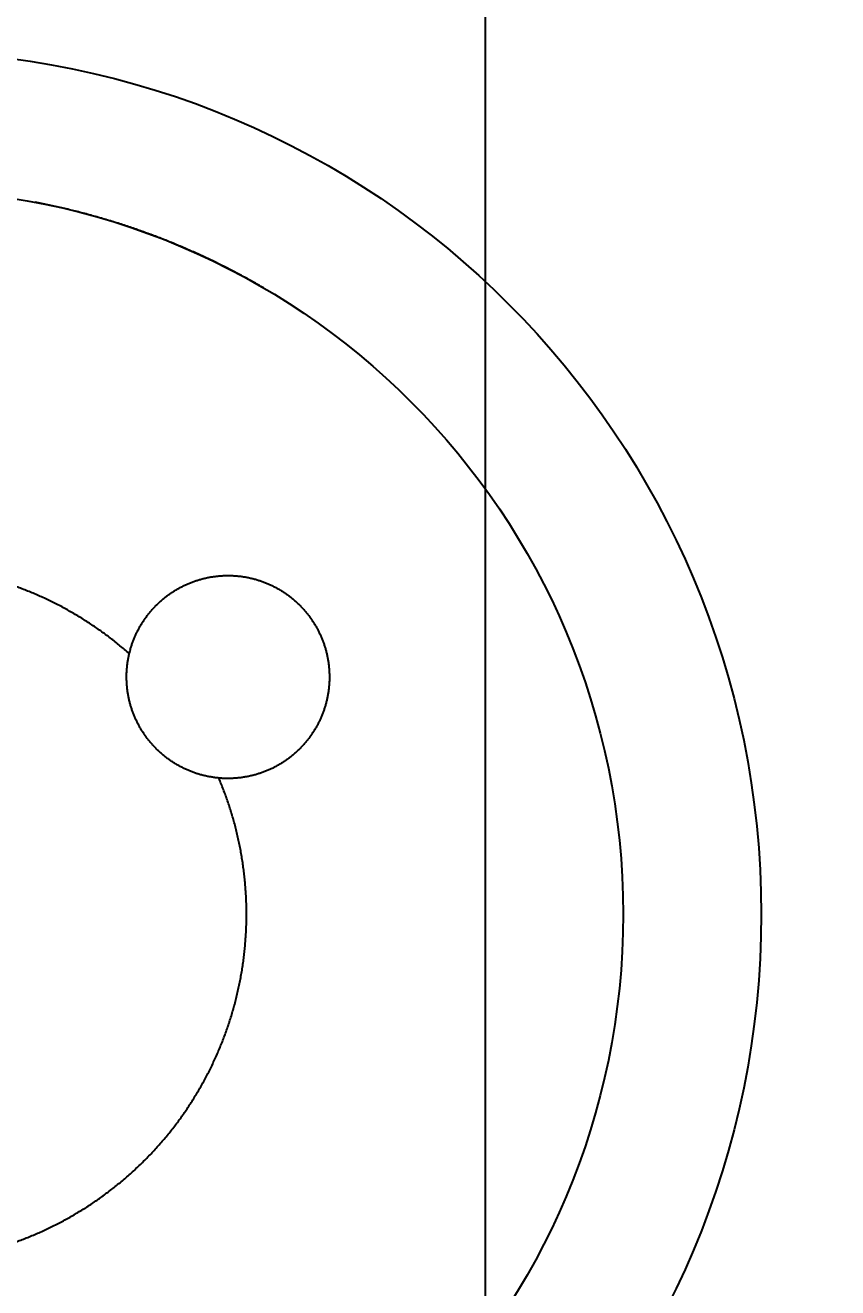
# Model space of a CAD drawing. Header units: inches. Extents: x -422 to 301, y 482 to 1125.
# Drawn here: x -31.71 to -20.44, y 807.38 to 824.87 of the extents above; entities that cross this region are included whole.
import ezdxf

# ---------------------------------------------------------------- set-up
doc = ezdxf.new("R2010")
doc.units = ezdxf.units.IN
doc.header["$LTSCALE"] = 1.21
doc.header["$MEASUREMENT"] = 0
doc.header["$PDMODE"] = 3
doc.header["$PDSIZE"] = 0.3125
doc.layers.get('0').update_dxf_attribs({"color": 5, "linetype": 'CONTINUOUS'})
doc.layers.get('Defpoints').update_dxf_attribs({"linetype": 'CONTINUOUS'})
doc.layers.add('剖面线层', color=2, linetype='CONTINUOUS', lineweight=25)
doc.styles.get("Standard").update_dxf_attribs({"font": 'txt', "width": 0.8})
doc.dimstyles.get("Standard").update_dxf_attribs({"dimtxt": 0.15625, "dimasz": 0.1875, "dimexe": 0.18, "dimexo": 0.0625, "dimgap": 0.09, "dimtad": 0, "dimtih": 1, "dimtoh": 1, "dimzin": 4, "dimdsep": 46, "dimtxsty": 'Standard', "dimblk": 'CLOSED', "dimblk1": 'CLOSED', "dimblk2": 'CLOSED', "dimcen": 0.09, "dimadec": 0, "dimazin": 0, "dimtp": 0.01, "dimtm": 0.01, "dimtfac": 1, "dimtofl": 0, "dimtmove": 0, "dimatfit": 3, "dimldrblk": 'CLOSED', "dimfxl": 1, "dimtolj": 1, "dimtzin": 4, "dimarcsym": 0})
picture_1 = doc.add_image_def('image1.jpg', size_in_pixel=(750, 1017))

# ---------------------------------------------------------------- blocks, each defined once
blk = doc.blocks.new('_ClosedBlank')
at = {"color": 0, "linetype": 'ByBlock', "lineweight": -2}
for p, q in [((-1, 0.1667), (0, 0)), ((-1, 0.1667), (-1, -0.1667)), ((0, 0), (-1, -0.1667))]:
    blk.add_line(p, q, dxfattribs=at)
blk = doc.blocks.new('*D35')
at = {"color": 0, "lineweight": -2, "transparency": 16777216}
for p, q in [((-47.689, 824.258), (-44.314, 821.482)), ((-33.46, 812.355), (-33.46, 812.751)), ((-33.658, 812.553), (-33.262, 812.553))]:
    blk.add_line(p, q, dxfattribs=at)
at = {"layer": 'Defpoints', "color": 0, "transparency": 16777216}
for p in [(-42.77, 820.212), (-24.151, 804.895)]:
    blk.add_point(p, dxfattribs=at)
at = {"color": 0, "lineweight": -2, "transparency": 16777216, "xscale": 2, "yscale": 2, "zscale": 2, "rotation": 320.558791969934}
blk.add_blockref('_ClosedBlank', (-42.77, 820.212), dxfattribs=at)
at = {"color": 0, "transparency": 16777216, "insert": (-51.775, 827.619), "char_height": 3, "attachment_point": 5, "rotation": 320.5588}
blk.add_mtext('\\A1;∅24.11', dxfattribs=at)

msp = doc.modelspace()

# ---------------------------------------------------------------- linework, layer by layer
msp.add_line((-25.326, 804.264), (-25.326, 842.422))
msp.add_circle((-33.46, 812.553), 11.959)
at = {"layer": '剖面线层', "color": 1, "linetype": 'Continuous', "lineweight": 25}
for p, q in [((-31.502, 822.406), (-31.572, 822.419)), ((-30.264, 816.163), (-30.259, 816.187)), ((-30.259, 816.187), (-30.252, 816.21))]:
    msp.add_line(p, q, dxfattribs=at)
at = {"layer": '剖面线层', "color": 1}
msp.add_circle((-33.461, 812.553), 10.045, dxfattribs=at)
at = {"layer": '剖面线层', "color": 1, "linetype": 'Continuous', "lineweight": 25}
for points, knots in [([(-28.401, 821.232), (-28.452, 821.261), (-28.553, 821.319), (-28.707, 821.403), (-28.862, 821.485), (-29.018, 821.564), (-29.176, 821.64), (-29.336, 821.713), (-29.496, 821.784), (-29.658, 821.852), (-29.821, 821.917), (-29.985, 821.979), (-30.15, 822.038), (-30.316, 822.094), (-30.483, 822.148), (-30.651, 822.198), (-30.819, 822.246), (-30.989, 822.291), (-31.159, 822.332), (-31.33, 822.371), (-31.445, 822.394), (-31.502, 822.406)], [0, 0, 0, 0, 0.052634, 0.105263, 0.15789, 0.210528, 0.26316, 0.315789, 0.368418, 0.421049, 0.473679, 0.526308, 0.578945, 0.631578, 0.684214, 0.736844, 0.789475, 0.842096, 0.894729, 0.947366, 1, 1, 1, 1]), ([(-30.264, 816.163), (-30.27, 816.169), (-30.297, 816.193), (-30.345, 816.234), (-30.41, 816.288), (-30.476, 816.341), (-30.542, 816.392), (-30.61, 816.442), (-30.678, 816.492), (-30.747, 816.54), (-30.817, 816.586), (-30.888, 816.632), (-30.959, 816.676), (-31.032, 816.719), (-31.105, 816.761), (-31.179, 816.801), (-31.253, 816.841), (-31.328, 816.878), (-31.404, 816.915), (-31.48, 816.95), (-31.558, 816.984), (-31.635, 817.017), (-31.713, 817.048), (-31.792, 817.078), (-31.871, 817.106), (-31.951, 817.133), (-32.031, 817.159), (-32.112, 817.183), (-32.193, 817.206), (-32.274, 817.227), (-32.356, 817.247), (-32.438, 817.266), (-32.52, 817.283), (-32.603, 817.299), (-32.686, 817.313), (-32.769, 817.326), (-32.853, 817.337), (-32.936, 817.347), (-33.02, 817.355), (-33.104, 817.362), (-33.188, 817.368), (-33.272, 817.372), (-33.356, 817.374), (-33.44, 817.375), (-33.524, 817.375), (-33.608, 817.373), (-33.692, 817.37), (-33.776, 817.365), (-33.86, 817.359), (-33.944, 817.351), (-34.028, 817.342), (-34.111, 817.331), (-34.195, 817.319), (-34.278, 817.306), (-34.361, 817.291), (-34.443, 817.274), (-34.525, 817.256), (-34.607, 817.237), (-34.689, 817.216), (-34.77, 817.194), (-34.851, 817.171), (-34.931, 817.146), (-35.011, 817.119), (-35.091, 817.092), (-35.169, 817.062), (-35.248, 817.032), (-35.326, 817), (-35.403, 816.967), (-35.48, 816.932), (-35.556, 816.896), (-35.631, 816.859), (-35.706, 816.821), (-35.78, 816.781), (-35.854, 816.74), (-35.926, 816.697), (-35.998, 816.654), (-36.07, 816.609), (-36.14, 816.562), (-36.21, 816.515), (-36.278, 816.467), (-36.346, 816.417), (-36.413, 816.366), (-36.479, 816.314), (-36.544, 816.26), (-36.609, 816.206), (-36.672, 816.151), (-36.734, 816.094), (-36.795, 816.036), (-36.856, 815.978), (-36.915, 815.918), (-36.973, 815.857), (-37.03, 815.795), (-37.086, 815.732), (-37.141, 815.669), (-37.195, 815.604), (-37.248, 815.538), (-37.299, 815.472), (-37.35, 815.404), (-37.399, 815.336), (-37.447, 815.267), (-37.493, 815.197), (-37.539, 815.126), (-37.583, 815.054), (-37.626, 814.982), (-37.668, 814.909), (-37.708, 814.835), (-37.748, 814.761), (-37.785, 814.686), (-37.822, 814.61), (-37.857, 814.533), (-37.891, 814.456), (-37.924, 814.379), (-37.955, 814.301), (-37.985, 814.222), (-38.013, 814.143), (-38.04, 814.063), (-38.066, 813.983), (-38.09, 813.902), (-38.113, 813.821), (-38.134, 813.74), (-38.154, 813.658), (-38.173, 813.576), (-38.19, 813.494), (-38.206, 813.411), (-38.22, 813.328), (-38.233, 813.245), (-38.244, 813.161), (-38.254, 813.078), (-38.262, 812.994), (-38.269, 812.91), (-38.275, 812.826), (-38.279, 812.742), (-38.281, 812.658), (-38.282, 812.574), (-38.282, 812.49), (-38.28, 812.406), (-38.277, 812.321), (-38.272, 812.237), (-38.266, 812.154), (-38.258, 812.07), (-38.249, 811.986), (-38.238, 811.903), (-38.226, 811.819), (-38.213, 811.736), (-38.198, 811.653), (-38.181, 811.571), (-38.163, 811.489), (-38.144, 811.407), (-38.123, 811.325), (-38.101, 811.244), (-38.078, 811.163), (-38.053, 811.083), (-38.026, 811.003), (-37.999, 810.923), (-37.97, 810.844), (-37.939, 810.766), (-37.915, 810.707), (-37.901, 810.674), (-37.898, 810.667)], [0, 0, 0, 0, 0.001797, 0.008265, 0.014736, 0.021206, 0.027677, 0.034149, 0.040618, 0.047086, 0.053558, 0.060027, 0.066501, 0.072967, 0.07944, 0.085907, 0.092378, 0.098848, 0.105323, 0.111789, 0.118259, 0.124729, 0.1312, 0.137674, 0.144144, 0.150611, 0.157082, 0.163552, 0.17002, 0.176489, 0.182962, 0.189431, 0.195903, 0.202374, 0.208844, 0.215315, 0.221782, 0.228252, 0.234721, 0.241195, 0.247665, 0.254132, 0.260603, 0.267075, 0.273542, 0.280013, 0.286486, 0.292956, 0.299426, 0.305895, 0.312363, 0.318837, 0.325308, 0.331777, 0.338247, 0.344717, 0.351186, 0.357659, 0.364127, 0.370598, 0.377067, 0.383537, 0.390009, 0.396479, 0.402948, 0.40942, 0.415888, 0.422356, 0.428825, 0.435298, 0.441769, 0.448241, 0.45471, 0.461177, 0.467651, 0.474122, 0.48059, 0.487059, 0.493531, 0.5, 0.506469, 0.512941, 0.51941, 0.525878, 0.532349, 0.538823, 0.54529, 0.551759, 0.558231, 0.564702, 0.571175, 0.577644, 0.584112, 0.59058, 0.597052, 0.603521, 0.609991, 0.616463, 0.622933, 0.629402, 0.635873, 0.642341, 0.648814, 0.655283, 0.661753, 0.668223, 0.674692, 0.681163, 0.687637, 0.694105, 0.700574, 0.707044, 0.713514, 0.719987, 0.726458, 0.732925, 0.739397, 0.745868, 0.752335, 0.758805, 0.765279, 0.771748, 0.778218, 0.784685, 0.791156, 0.797626, 0.804097, 0.810569, 0.817038, 0.823511, 0.82998, 0.836448, 0.842918, 0.849389, 0.855856, 0.862326, 0.8688, 0.875271, 0.881741, 0.888211, 0.894677, 0.901152, 0.907622, 0.914093, 0.92056, 0.927033, 0.933499, 0.939973, 0.946442, 0.952914, 0.959382, 0.965851, 0.972323, 0.978794, 0.985264, 0.991735, 0.998203, 1, 1, 1, 1]), ([(-30.252, 816.21), (-30.25, 816.218), (-30.246, 816.234), (-30.239, 816.258), (-30.231, 816.281), (-30.223, 816.304), (-30.215, 816.327), (-30.206, 816.35), (-30.197, 816.373), (-30.188, 816.396), (-30.178, 816.418), (-30.168, 816.44), (-30.157, 816.463), (-30.146, 816.484), (-30.134, 816.506), (-30.123, 816.528), (-30.11, 816.549), (-30.098, 816.57), (-30.085, 816.591), (-30.072, 816.612), (-30.058, 816.632), (-30.044, 816.652), (-30.03, 816.672), (-30.015, 816.692), (-30, 816.711), (-29.985, 816.73), (-29.969, 816.749), (-29.953, 816.768), (-29.937, 816.786), (-29.92, 816.804), (-29.903, 816.822), (-29.886, 816.839), (-29.868, 816.856), (-29.85, 816.873), (-29.832, 816.89), (-29.814, 816.906), (-29.795, 816.922), (-29.776, 816.937), (-29.757, 816.953), (-29.737, 816.967), (-29.717, 816.982), (-29.697, 816.996), (-29.677, 817.01), (-29.656, 817.023), (-29.636, 817.036), (-29.615, 817.049), (-29.593, 817.062), (-29.572, 817.074), (-29.55, 817.085), (-29.529, 817.097), (-29.507, 817.107), (-29.484, 817.118), (-29.462, 817.128), (-29.439, 817.138), (-29.417, 817.147), (-29.394, 817.156), (-29.371, 817.164), (-29.348, 817.172), (-29.324, 817.18), (-29.301, 817.187), (-29.277, 817.194), (-29.254, 817.201), (-29.23, 817.207), (-29.206, 817.212), (-29.182, 817.218), (-29.158, 817.222), (-29.134, 817.227), (-29.11, 817.231), (-29.085, 817.234), (-29.061, 817.237), (-29.036, 817.24), (-29.012, 817.242), (-28.988, 817.244), (-28.963, 817.245), (-28.939, 817.246), (-28.914, 817.247), (-28.889, 817.247), (-28.865, 817.247), (-28.84, 817.246), (-28.816, 817.245), (-28.791, 817.243), (-28.767, 817.241), (-28.742, 817.239), (-28.718, 817.236), (-28.694, 817.233), (-28.67, 817.229), (-28.645, 817.225), (-28.621, 817.22), (-28.597, 817.215), (-28.573, 817.21), (-28.549, 817.204), (-28.526, 817.198), (-28.502, 817.191), (-28.479, 817.184), (-28.455, 817.176), (-28.432, 817.169), (-28.409, 817.16), (-28.386, 817.152), (-28.363, 817.142), (-28.34, 817.133), (-28.318, 817.123), (-28.296, 817.113), (-28.274, 817.102), (-28.252, 817.091), (-28.23, 817.08), (-28.208, 817.068), (-28.187, 817.056), (-28.166, 817.043), (-28.145, 817.03), (-28.124, 817.017), (-28.104, 817.003), (-28.084, 816.989), (-28.064, 816.975), (-28.044, 816.96), (-28.025, 816.945), (-28.006, 816.93), (-27.987, 816.914), (-27.968, 816.898), (-27.95, 816.882), (-27.932, 816.865), (-27.914, 816.848), (-27.897, 816.831), (-27.88, 816.813), (-27.863, 816.796), (-27.846, 816.777), (-27.83, 816.759), (-27.814, 816.74), (-27.799, 816.721), (-27.784, 816.702), (-27.769, 816.682), (-27.754, 816.663), (-27.74, 816.642), (-27.726, 816.622), (-27.713, 816.602), (-27.7, 816.581), (-27.687, 816.56), (-27.674, 816.539), (-27.662, 816.517), (-27.651, 816.496), (-27.64, 816.474), (-27.629, 816.452), (-27.618, 816.43), (-27.608, 816.407), (-27.599, 816.385), (-27.589, 816.362), (-27.58, 816.339), (-27.572, 816.316), (-27.564, 816.293), (-27.556, 816.27), (-27.549, 816.246), (-27.542, 816.223), (-27.535, 816.199), (-27.529, 816.175), (-27.524, 816.151), (-27.518, 816.127), (-27.514, 816.103), (-27.509, 816.079), (-27.505, 816.055), (-27.502, 816.031), (-27.499, 816.006), (-27.496, 815.982), (-27.494, 815.957), (-27.492, 815.933), (-27.491, 815.908), (-27.49, 815.884), (-27.489, 815.859), (-27.489, 815.835), (-27.489, 815.81), (-27.49, 815.786), (-27.491, 815.761), (-27.493, 815.737), (-27.495, 815.712), (-27.497, 815.688), (-27.5, 815.663), (-27.504, 815.639), (-27.507, 815.615), (-27.511, 815.591), (-27.516, 815.566), (-27.521, 815.542), (-27.526, 815.518), (-27.532, 815.495), (-27.538, 815.471), (-27.545, 815.447), (-27.552, 815.424), (-27.56, 815.4), (-27.568, 815.377), (-27.576, 815.354), (-27.585, 815.331), (-27.594, 815.308), (-27.603, 815.286), (-27.613, 815.263), (-27.623, 815.241), (-27.634, 815.219), (-27.645, 815.197), (-27.656, 815.175), (-27.668, 815.154), (-27.68, 815.132), (-27.693, 815.111), (-27.706, 815.09), (-27.719, 815.07), (-27.733, 815.049), (-27.747, 815.029), (-27.761, 815.009), (-27.776, 814.99), (-27.791, 814.97), (-27.806, 814.951), (-27.822, 814.932), (-27.838, 814.914), (-27.854, 814.895), (-27.871, 814.877), (-27.888, 814.859), (-27.905, 814.842), (-27.923, 814.825), (-27.941, 814.808), (-27.959, 814.792), (-27.977, 814.775), (-27.996, 814.759), (-28.015, 814.744), (-28.034, 814.729), (-28.054, 814.714), (-28.074, 814.699), (-28.094, 814.685), (-28.114, 814.671), (-28.134, 814.658), (-28.155, 814.645), (-28.176, 814.632), (-28.197, 814.62), (-28.219, 814.608), (-28.24, 814.596), (-28.262, 814.585), (-28.284, 814.574), (-28.306, 814.564), (-28.329, 814.553), (-28.351, 814.544), (-28.374, 814.534), (-28.397, 814.525), (-28.42, 814.517), (-28.443, 814.509), (-28.467, 814.501), (-28.49, 814.494), (-28.513, 814.487), (-28.537, 814.481), (-28.561, 814.475), (-28.585, 814.469), (-28.609, 814.464), (-28.633, 814.459), (-28.657, 814.455), (-28.681, 814.451), (-28.706, 814.447), (-28.73, 814.444), (-28.754, 814.441), (-28.779, 814.439), (-28.803, 814.437), (-28.828, 814.436), (-28.852, 814.435), (-28.877, 814.434), (-28.901, 814.434), (-28.926, 814.435), (-28.95, 814.435), (-28.975, 814.436), (-28.991, 814.438), (-28.999, 814.438)], [0, 0, 0, 0, 0.00386, 0.007718, 0.011586, 0.015438, 0.019302, 0.023169, 0.027023, 0.030886, 0.034746, 0.038612, 0.04247, 0.046332, 0.050187, 0.054049, 0.057913, 0.061774, 0.065633, 0.069504, 0.073365, 0.077227, 0.081076, 0.084935, 0.088798, 0.092669, 0.09652, 0.10038, 0.104253, 0.108109, 0.111966, 0.115826, 0.119685, 0.123549, 0.127416, 0.131276, 0.135131, 0.138994, 0.142853, 0.146723, 0.150579, 0.154434, 0.158304, 0.162163, 0.166026, 0.169881, 0.173741, 0.177608, 0.181472, 0.185332, 0.189191, 0.193049, 0.196904, 0.200777, 0.204637, 0.208488, 0.212359, 0.216223, 0.220081, 0.22393, 0.227793, 0.231653, 0.235524, 0.239383, 0.243244, 0.247108, 0.25097, 0.254825, 0.258687, 0.262545, 0.266412, 0.270271, 0.274134, 0.277988, 0.281855, 0.285719, 0.289571, 0.293439, 0.297298, 0.301157, 0.305019, 0.308883, 0.312743, 0.316599, 0.320471, 0.324324, 0.328177, 0.332048, 0.335905, 0.339765, 0.343629, 0.347491, 0.35135, 0.355209, 0.359077, 0.362928, 0.366792, 0.37066, 0.374514, 0.378377, 0.382236, 0.386103, 0.389961, 0.393822, 0.397689, 0.40154, 0.405403, 0.409264, 0.413124, 0.416995, 0.420855, 0.424717, 0.428567, 0.432425, 0.436289, 0.440159, 0.44401, 0.44787, 0.451744, 0.455599, 0.459457, 0.463316, 0.467176, 0.471039, 0.474906, 0.478767, 0.482622, 0.486485, 0.490344, 0.494213, 0.498069, 0.501925, 0.505794, 0.509653, 0.513516, 0.517371, 0.521232, 0.525099, 0.528962, 0.532822, 0.536681, 0.540539, 0.544394, 0.548268, 0.552128, 0.555979, 0.559849, 0.563713, 0.567571, 0.571421, 0.575283, 0.579143, 0.583014, 0.586874, 0.590735, 0.594598, 0.598449, 0.602316, 0.606177, 0.610035, 0.613902, 0.617761, 0.621624, 0.625478, 0.629346, 0.63321, 0.637061, 0.64093, 0.644788, 0.648648, 0.652509, 0.656373, 0.660233, 0.66409, 0.667962, 0.671814, 0.675667, 0.679539, 0.683395, 0.687255, 0.691119, 0.694981, 0.69884, 0.702699, 0.706567, 0.710419, 0.714283, 0.71815, 0.722004, 0.725867, 0.729726, 0.733593, 0.737451, 0.741313, 0.745168, 0.74903, 0.752894, 0.756755, 0.760614, 0.764485, 0.768345, 0.772208, 0.776057, 0.779915, 0.783779, 0.78765, 0.791501, 0.795361, 0.799234, 0.803089, 0.806947, 0.810806, 0.814666, 0.81853, 0.822397, 0.826257, 0.830112, 0.833975, 0.837834, 0.841704, 0.845559, 0.849415, 0.853285, 0.857144, 0.861007, 0.864862, 0.868722, 0.872589, 0.876453, 0.880312, 0.884172, 0.88803, 0.891885, 0.895758, 0.899618, 0.903469, 0.90734, 0.911204, 0.915062, 0.918911, 0.922773, 0.926634, 0.930505, 0.934364, 0.938225, 0.942089, 0.945951, 0.949806, 0.953668, 0.957526, 0.961393, 0.965252, 0.969115, 0.972969, 0.976836, 0.9807, 0.984552, 0.98842, 0.992278, 0.996138, 1, 1, 1, 1]), ([(-29.048, 814.443), (-29.056, 814.444), (-29.073, 814.445), (-29.097, 814.449), (-29.121, 814.453), (-29.146, 814.457), (-29.17, 814.461), (-29.194, 814.466), (-29.218, 814.472), (-29.241, 814.477), (-29.265, 814.484), (-29.289, 814.49), (-29.312, 814.497), (-29.336, 814.505), (-29.359, 814.513), (-29.382, 814.521), (-29.405, 814.53), (-29.428, 814.539), (-29.45, 814.548), (-29.473, 814.558), (-29.495, 814.569), (-29.517, 814.579), (-29.539, 814.59), (-29.561, 814.602), (-29.582, 814.613), (-29.604, 814.626), (-29.625, 814.638), (-29.646, 814.651), (-29.666, 814.664), (-29.687, 814.678), (-29.707, 814.692), (-29.727, 814.706), (-29.747, 814.721), (-29.766, 814.736), (-29.785, 814.751), (-29.804, 814.767), (-29.823, 814.783), (-29.841, 814.799), (-29.859, 814.816), (-29.877, 814.833), (-29.894, 814.85), (-29.911, 814.868), (-29.928, 814.886), (-29.945, 814.904), (-29.961, 814.922), (-29.977, 814.941), (-29.992, 814.96), (-30.007, 814.98), (-30.022, 814.999), (-30.037, 815.019), (-30.051, 815.039), (-30.065, 815.059), (-30.078, 815.08), (-30.091, 815.1), (-30.104, 815.121), (-30.116, 815.143), (-30.128, 815.164), (-30.14, 815.186), (-30.151, 815.207), (-30.162, 815.229), (-30.173, 815.252), (-30.183, 815.274), (-30.192, 815.297), (-30.202, 815.319), (-30.211, 815.342), (-30.219, 815.365), (-30.227, 815.388), (-30.235, 815.412), (-30.242, 815.435), (-30.249, 815.459), (-30.255, 815.482), (-30.262, 815.506), (-30.267, 815.53), (-30.272, 815.554), (-30.277, 815.578), (-30.281, 815.602), (-30.286, 815.627), (-30.289, 815.651), (-30.292, 815.675), (-30.295, 815.7), (-30.297, 815.724), (-30.299, 815.748), (-30.3, 815.773), (-30.301, 815.798), (-30.302, 815.822), (-30.302, 815.847), (-30.302, 815.871), (-30.301, 815.896), (-30.3, 815.92), (-30.298, 815.945), (-30.296, 815.969), (-30.294, 815.994), (-30.291, 816.018), (-30.287, 816.042), (-30.284, 816.067), (-30.279, 816.091), (-30.275, 816.115), (-30.27, 816.139), (-30.266, 816.155), (-30.264, 816.163)], [0, 0, 0, 0, 0.010297, 0.020635, 0.030922, 0.041209, 0.051547, 0.061844, 0.072151, 0.082468, 0.09278, 0.103086, 0.113389, 0.123718, 0.134002, 0.144319, 0.154645, 0.164936, 0.175252, 0.185556, 0.19588, 0.206182, 0.216493, 0.226818, 0.2371, 0.247416, 0.257725, 0.268031, 0.278367, 0.288674, 0.298987, 0.309266, 0.319567, 0.329884, 0.340219, 0.350502, 0.360809, 0.371152, 0.381445, 0.391746, 0.402051, 0.412357, 0.422673, 0.432999, 0.443306, 0.4536, 0.463914, 0.474219, 0.484551, 0.494846, 0.505142, 0.515474, 0.525778, 0.536093, 0.546386, 0.556694, 0.567019, 0.577336, 0.587642, 0.597947, 0.608248, 0.618541, 0.628884, 0.639191, 0.649474, 0.659809, 0.670125, 0.680427, 0.690706, 0.701019, 0.711326, 0.721662, 0.731967, 0.742277, 0.752593, 0.762875, 0.7732, 0.783511, 0.793813, 0.804137, 0.814441, 0.824757, 0.835048, 0.845374, 0.855691, 0.865975, 0.876304, 0.886607, 0.896912, 0.907224, 0.917541, 0.927849, 0.938146, 0.948484, 0.958771, 0.969058, 0.979396, 0.989693, 1, 1, 1, 1]), ([(-36.657, 808.943), (-36.651, 808.938), (-36.624, 808.914), (-36.576, 808.873), (-36.511, 808.819), (-36.445, 808.766), (-36.379, 808.715), (-36.311, 808.664), (-36.243, 808.615), (-36.174, 808.567), (-36.104, 808.52), (-36.033, 808.475), (-35.962, 808.431), (-35.889, 808.388), (-35.816, 808.346), (-35.742, 808.305), (-35.668, 808.266), (-35.593, 808.228), (-35.517, 808.192), (-35.44, 808.157), (-35.363, 808.123), (-35.286, 808.09), (-35.208, 808.059), (-35.129, 808.029), (-35.05, 808.001), (-34.97, 807.974), (-34.89, 807.948), (-34.809, 807.924), (-34.728, 807.901), (-34.647, 807.88), (-34.565, 807.86), (-34.483, 807.841), (-34.401, 807.824), (-34.318, 807.808), (-34.235, 807.794), (-34.152, 807.781), (-34.068, 807.77), (-33.985, 807.76), (-33.901, 807.751), (-33.817, 807.745), (-33.733, 807.739), (-33.649, 807.735), (-33.565, 807.733), (-33.481, 807.731), (-33.397, 807.732), (-33.313, 807.734), (-33.229, 807.737), (-33.144, 807.742), (-33.061, 807.748), (-32.977, 807.756), (-32.893, 807.765), (-32.81, 807.775), (-32.726, 807.788), (-32.643, 807.801), (-32.56, 807.816), (-32.478, 807.833), (-32.396, 807.85), (-32.314, 807.87), (-32.232, 807.89), (-32.151, 807.913), (-32.07, 807.936), (-31.99, 807.961), (-31.91, 807.988), (-31.83, 808.015), (-31.751, 808.044), (-31.673, 808.075), (-31.595, 808.107), (-31.518, 808.14), (-31.441, 808.175), (-31.365, 808.211), (-31.29, 808.248), (-31.215, 808.286), (-31.141, 808.326), (-31.067, 808.367), (-30.994, 808.41), (-30.923, 808.453), (-30.851, 808.498), (-30.781, 808.544), (-30.711, 808.592), (-30.643, 808.64), (-30.575, 808.69), (-30.508, 808.741), (-30.442, 808.793), (-30.377, 808.846), (-30.312, 808.901), (-30.249, 808.956), (-30.187, 809.013), (-30.126, 809.071), (-30.065, 809.129), (-30.006, 809.189), (-29.948, 809.25), (-29.891, 809.312), (-29.835, 809.375), (-29.78, 809.438), (-29.726, 809.503), (-29.673, 809.569), (-29.622, 809.635), (-29.571, 809.703), (-29.522, 809.771), (-29.474, 809.84), (-29.428, 809.91), (-29.382, 809.981), (-29.338, 810.052), (-29.295, 810.125), (-29.253, 810.198), (-29.212, 810.272), (-29.173, 810.346), (-29.135, 810.421), (-29.099, 810.497), (-29.064, 810.573), (-29.03, 810.651), (-28.997, 810.728), (-28.966, 810.806), (-28.936, 810.885), (-28.908, 810.964), (-28.881, 811.044), (-28.855, 811.124), (-28.831, 811.205), (-28.808, 811.286), (-28.787, 811.367), (-28.767, 811.449), (-28.748, 811.531), (-28.731, 811.613), (-28.715, 811.696), (-28.701, 811.779), (-28.688, 811.862), (-28.677, 811.945), (-28.667, 812.029), (-28.659, 812.113), (-28.652, 812.197), (-28.646, 812.281), (-28.642, 812.365), (-28.64, 812.449), (-28.638, 812.533), (-28.639, 812.617), (-28.641, 812.701), (-28.644, 812.785), (-28.649, 812.869), (-28.655, 812.953), (-28.663, 813.037), (-28.672, 813.121), (-28.683, 813.204), (-28.695, 813.288), (-28.708, 813.371), (-28.723, 813.453), (-28.74, 813.536), (-28.757, 813.618), (-28.777, 813.7), (-28.797, 813.782), (-28.82, 813.863), (-28.843, 813.944), (-28.868, 814.024), (-28.895, 814.104), (-28.922, 814.183), (-28.951, 814.262), (-28.982, 814.341), (-29.006, 814.4), (-29.02, 814.433), (-29.023, 814.44)], [0, 0, 0, 0, 0.001797, 0.008265, 0.014736, 0.021206, 0.027677, 0.034149, 0.040618, 0.047086, 0.053558, 0.060027, 0.066501, 0.072967, 0.07944, 0.085907, 0.092378, 0.098848, 0.105323, 0.111789, 0.118259, 0.124729, 0.1312, 0.137674, 0.144144, 0.150611, 0.157082, 0.163552, 0.17002, 0.176489, 0.182962, 0.189432, 0.195904, 0.202372, 0.208843, 0.215313, 0.221782, 0.228254, 0.234723, 0.241196, 0.247666, 0.254134, 0.260603, 0.267075, 0.273542, 0.280011, 0.286486, 0.292956, 0.299426, 0.305897, 0.312363, 0.318838, 0.325307, 0.331778, 0.338245, 0.344718, 0.351185, 0.357659, 0.364127, 0.370599, 0.377067, 0.383536, 0.390008, 0.396479, 0.402949, 0.40942, 0.415888, 0.422356, 0.428826, 0.435297, 0.441769, 0.448241, 0.45471, 0.461177, 0.467651, 0.474122, 0.480591, 0.487059, 0.493531, 0.5, 0.506469, 0.512941, 0.519409, 0.525878, 0.532349, 0.538823, 0.54529, 0.551759, 0.558231, 0.564703, 0.571174, 0.577644, 0.584112, 0.59058, 0.597051, 0.603521, 0.609992, 0.616464, 0.622933, 0.629401, 0.635873, 0.642341, 0.648815, 0.655282, 0.661755, 0.668222, 0.674693, 0.681162, 0.687637, 0.694103, 0.700574, 0.707044, 0.713514, 0.719989, 0.726458, 0.732925, 0.739397, 0.745866, 0.752334, 0.758804, 0.765277, 0.771746, 0.778218, 0.784687, 0.791157, 0.797628, 0.804096, 0.810568, 0.817038, 0.823511, 0.82998, 0.836448, 0.842918, 0.849389, 0.855856, 0.862326, 0.8688, 0.875271, 0.881741, 0.888211, 0.894677, 0.901152, 0.907622, 0.914093, 0.92056, 0.927033, 0.933499, 0.939973, 0.946442, 0.952914, 0.959382, 0.965851, 0.972323, 0.978794, 0.985264, 0.991735, 0.998203, 1, 1, 1, 1]), ([(-28.999, 814.438), (-29.008, 814.439), (-29.024, 814.44), (-29.04, 814.442), (-29.048, 814.443)], [0, 0, 0, 0, 0.500241, 1, 1, 1, 1])]:
    msp.add_open_spline(points, degree=3, knots=knots, dxfattribs=at)

# ---------------------------------------------------------------- dimensions: what is measured, and where the dimension line sits
dim = msp.add_diameter_dim_2p(p1=(-24.151, 804.895), p2=(-42.77, 820.212), dimstyle='Standard', override={"dimtxt": 3, "dimasz": 2, "dimexe": 0.396, "dimexo": 0.1375, "dimtih": 0, "dimtoh": 0, "dimzin": 0, "dimblk": 'ClosedBlank', "dimcen": 0.198, "dimtp": 0, "dimtm": 0, "dimldrblk": 'ClosedBlank', "dimtzin": 0})
dim.commit()
dim.dimension.update_dxf_attribs({"geometry": '*D35', "text_midpoint": (-51.775, 827.619), "dimtype": 163})

# ---------------------------------------------------------------- pictures from other files: only their frames are drawn
image = msp.add_image(picture_1, insert=(-161.341, 597.803), size_in_units=(321.489, 435.939))
image.dxf.flags = 14

doc.saveas('drawing.dxf')
